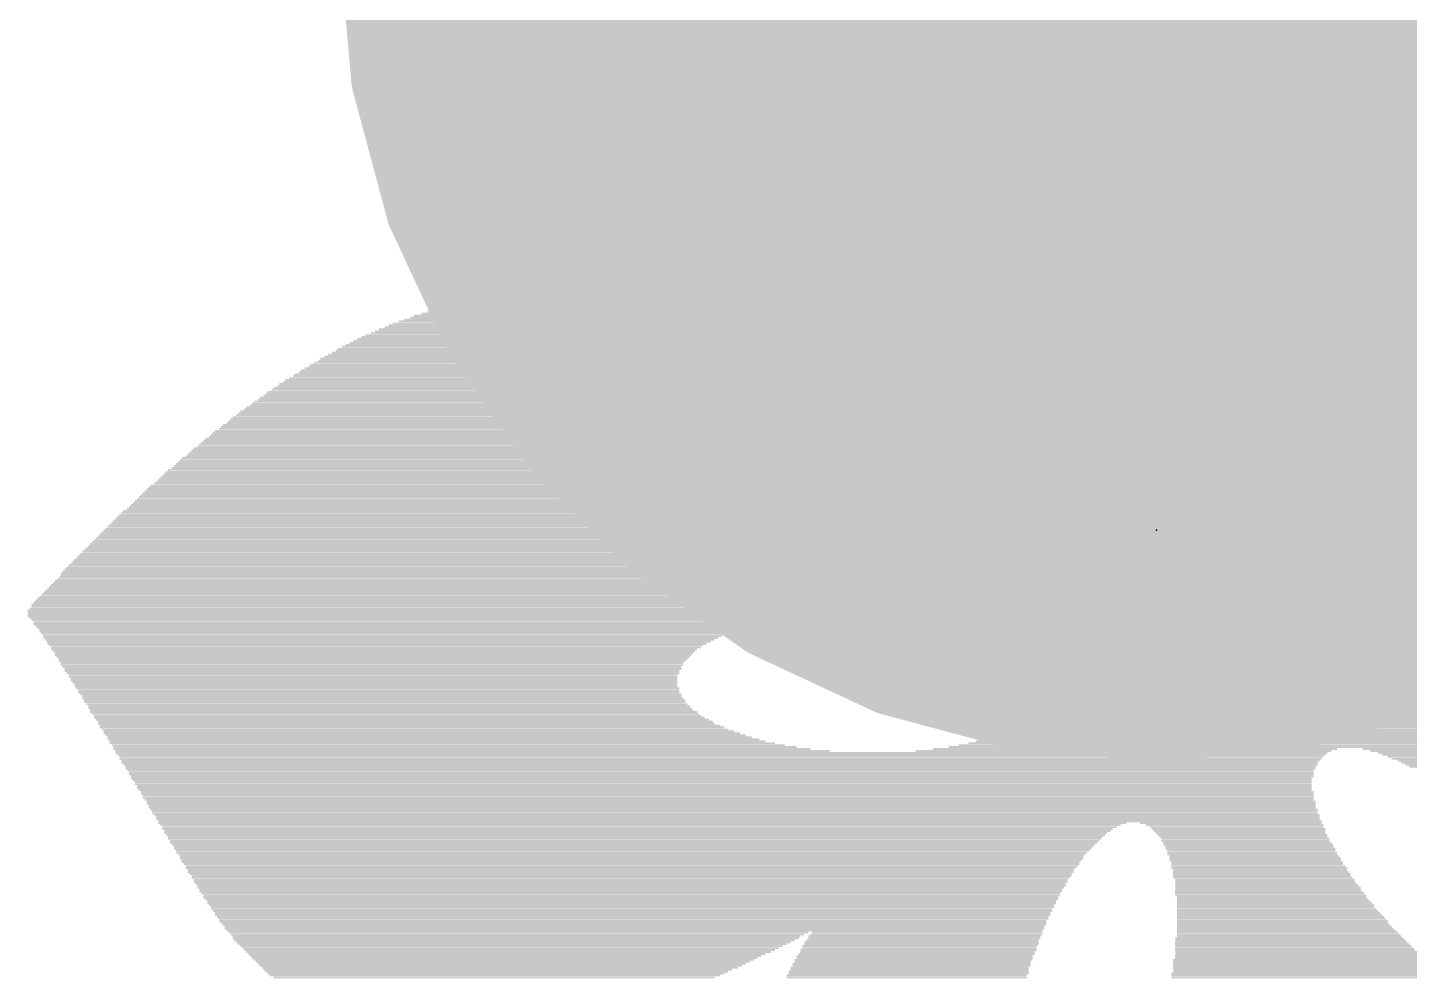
# Model space of a CAD drawing. Extents: x -9.1 to 9.1, y -5.3 to 9.
# Drawn here: x -1.469 to 0.329, y -3.631 to -2.394 of the extents above; entities that cross this region are included whole.
import ezdxf

# ---------------------------------------------------------------- set-up
doc = ezdxf.new("R2010")
doc.units = 0
for name, color, linetype in [('1', 12, 'CONTINUOUS'), ('22', 253, 'CONTINUOUS'), ('24', 53, 'CONTINUOUS'), ('29', 253, 'CONTINUOUS'), ('41', 12, 'CONTINUOUS')]:
    doc.layers.add(name, color=color, linetype=linetype)

# ---------------------------------------------------------------- blocks, each defined once
blk = doc.blocks.new('RECT')
blk.add_solid([(-0.5, -0.5), (0.5, -0.5), (-0.5, 0.5), (0.5, 0.5)])
blk = doc.blocks.new('PIE')
at = {"const_width": 0.5}
blk.add_lwpolyline([(0, -0.25, 1), (0, 0.25, 1), (0, -0.25)], format="xyb", dxfattribs=at)

msp = doc.modelspace()

# ---------------------------------------------------------------- linework, layer by layer
at = {"layer": '24'}
msp.add_point((0, -3.048), dxfattribs=at)
at = {"layer": '29', "const_width": 0.127}
for points in [[(-1, -2.286), (-0.9848, -2.4596)], [(-0.9889, -2.413), (0.9889, -2.413)], [(-0.9848, -2.4596), (-0.9397, -2.628)], [(-0.9633, -2.54), (0.9633, -2.54)], [(-0.9397, -2.628), (-0.866, -2.786)], [(-0.9215, -2.667), (0.9215, -2.667)], [(-0.866, -2.786), (-0.766, -2.9288)], [(-0.8604, -2.794), (0.8604, -2.794)], [(-0.7715, -2.921), (0.7715, -2.921)], [(-0.766, -2.9288), (-0.6428, -3.052)], [(-0.6468, -3.048), (0.6468, -3.048)], [(-0.6428, -3.052), (-0.5, -3.152)], [(-0.5, -3.152), (-0.342, -3.2257)], [(0.342, -3.2257), (0.5, -3.152)], [(-0.4507, -3.175), (0.4507, -3.175)], [(-0.342, -3.2257), (-0.1736, -3.2708)], [(0.1736, -3.2708), (0.342, -3.2257)], [(-0.1736, -3.2708), (0, -3.286)], [(0, -3.286), (0.1736, -3.2708)]]:
    msp.add_lwpolyline(points, dxfattribs=at)
at = {"layer": '29', "const_width": 0.0635}
for points in [[(-0.9889, -2.3813, 1), (-0.9889, -2.4448)], [(-0.9541, -2.4514, 1), (-1.0155, -2.4679)], [(-1.0164, -2.4624, 1), (-0.9532, -2.4569)], [(-0.9633, -2.5082, 1), (-0.9633, -2.5718)], [(-0.9109, -2.6146, 1), (-0.9685, -2.6414)], [(-0.9704, -2.6362, 1), (-0.909, -2.6198)], [(-0.9215, -2.6353, 1), (-0.9215, -2.6988)], [(-0.84, -2.7678, 1), (-0.892, -2.8042)], [(-0.8604, -2.7622, 1), (-0.8604, -2.8258)], [(-0.8948, -2.7994, 1), (-0.8372, -2.7726)], [(-0.7715, -2.8893, 1), (-0.7715, -2.9528)], [(-0.7436, -2.9063, 1), (-0.7885, -2.9512)], [(-0.7921, -2.947, 1), (-0.74, -2.9106)], [(-0.6468, -3.0162, 1), (-0.6468, -3.0798)], [(-0.6246, -3.026, 1), (-0.661, -3.0781)], [(-0.6652, -3.0745, 1), (-0.6203, -3.0296)], [(-0.4866, -3.1232, 1), (-0.5134, -3.1808)], [(-0.5182, -3.178, 1), (-0.4818, -3.126)], [(-0.4507, -3.1433, 1), (-0.4507, -3.2068)], [(-0.3338, -3.195, 1), (-0.3502, -3.2564)], [(0.3502, -3.2564, 1), (0.3338, -3.195)], [(-0.3554, -3.2545, 1), (-0.3286, -3.1969)], [(0.3286, -3.1969, 1), (0.3554, -3.2545)], [(-0.1709, -3.2392, 1), (-0.1764, -3.3024)], [(-0.1819, -3.3015, 1), (-0.1654, -3.2401)], [(0.1654, -3.2401, 1), (0.1819, -3.3015)], [(0.1764, -3.3024, 1), (0.1709, -3.2392)], [(-0.0028, -3.2544, 1), (0.0028, -3.3176)], [(-0.0028, -3.3176, 1), (0.0028, -3.2544)]]:
    msp.add_lwpolyline(points, format="xyb", dxfattribs=at)
at = {"layer": '41', "const_width": 0.127}
for points in [[(-1, -2.286), (-0.9848, -2.4596)], [(-0.9889, -2.413), (0.9889, -2.413)], [(-0.9848, -2.4596), (-0.9397, -2.628)], [(-0.9633, -2.54), (0.9633, -2.54)], [(-0.9397, -2.628), (-0.866, -2.786)], [(-0.9215, -2.667), (0.9215, -2.667)], [(-0.866, -2.786), (-0.766, -2.9288)], [(-0.8604, -2.794), (0.8604, -2.794)], [(-0.7715, -2.921), (0.7715, -2.921)], [(-0.766, -2.9288), (-0.6428, -3.052)], [(-0.6468, -3.048), (0.6468, -3.048)], [(-0.6428, -3.052), (-0.5, -3.152)], [(-0.5, -3.152), (-0.342, -3.2257)], [(0.342, -3.2257), (0.5, -3.152)], [(-0.4507, -3.175), (0.4507, -3.175)], [(-0.342, -3.2257), (-0.1736, -3.2708)], [(0.1736, -3.2708), (0.342, -3.2257)], [(-0.1736, -3.2708), (0, -3.286)], [(0, -3.286), (0.1736, -3.2708)]]:
    msp.add_lwpolyline(points, dxfattribs=at)
at = {"layer": '41', "const_width": 0.0635}
for points in [[(-0.9889, -2.3813, 1), (-0.9889, -2.4448)], [(-0.9541, -2.4514, 1), (-1.0155, -2.4679)], [(-1.0164, -2.4624, 1), (-0.9532, -2.4569)], [(-0.9633, -2.5082, 1), (-0.9633, -2.5718)], [(-0.9109, -2.6146, 1), (-0.9685, -2.6414)], [(-0.9704, -2.6362, 1), (-0.909, -2.6198)], [(-0.9215, -2.6353, 1), (-0.9215, -2.6988)], [(-0.84, -2.7678, 1), (-0.892, -2.8042)], [(-0.8604, -2.7622, 1), (-0.8604, -2.8258)], [(-0.8948, -2.7994, 1), (-0.8372, -2.7726)], [(-0.7715, -2.8893, 1), (-0.7715, -2.9528)], [(-0.7436, -2.9063, 1), (-0.7885, -2.9512)], [(-0.7921, -2.947, 1), (-0.74, -2.9106)], [(-0.6468, -3.0162, 1), (-0.6468, -3.0798)], [(-0.6246, -3.026, 1), (-0.661, -3.0781)], [(-0.6652, -3.0745, 1), (-0.6203, -3.0296)], [(-0.4866, -3.1232, 1), (-0.5134, -3.1808)], [(-0.5182, -3.178, 1), (-0.4818, -3.126)], [(-0.4507, -3.1433, 1), (-0.4507, -3.2068)], [(-0.3338, -3.195, 1), (-0.3502, -3.2564)], [(0.3502, -3.2564, 1), (0.3338, -3.195)], [(-0.3554, -3.2545, 1), (-0.3286, -3.1969)], [(0.3286, -3.1969, 1), (0.3554, -3.2545)], [(-0.1709, -3.2392, 1), (-0.1764, -3.3024)], [(-0.1819, -3.3015, 1), (-0.1654, -3.2401)], [(0.1654, -3.2401, 1), (0.1819, -3.3015)], [(0.1764, -3.3024, 1), (0.1709, -3.2392)], [(-0.0028, -3.2544, 1), (0.0028, -3.3176)], [(-0.0028, -3.3176, 1), (0.0028, -3.2544)]]:
    msp.add_lwpolyline(points, format="xyb", dxfattribs=at)

# ---------------------------------------------------------------- block references
at = {"layer": '1'}
msp.add_blockref('PIE', (0, -2.286), dxfattribs=at)
at = {"layer": '22', "rotation": 180}
for p, xscale, yscale in [((-0.1244, -2.3953), 0.7696, 0.0026), ((-0.1244, -2.3979), 0.7696, 0.0024), ((-0.1231, -2.4004), 0.772, 0.0024), ((-0.1231, -2.4029), 0.772, 0.0026), ((-0.1231, -2.4055), 0.772, 0.0024), ((-0.1218, -2.408), 0.7746, 0.0026), ((-0.1218, -2.4106), 0.7746, 0.0024), ((-0.1206, -2.4156), 0.7772, 0.0026), ((-0.1206, -2.4182), 0.7772, 0.0024), ((-0.1206, -2.4207), 0.7772, 0.0026), ((-0.1206, -2.4233), 0.7772, 0.0024), ((-0.1193, -2.4258), 0.7798, 0.0024), ((-0.1193, -2.4283), 0.7798, 0.0026), ((-0.1218, -2.4131), 0.7746, 0.0024), ((-0.1193, -2.4309), 0.7798, 0.0024), ((-0.1168, -2.441), 0.7848, 0.0026), ((-0.1168, -2.4436), 0.7848, 0.0024), ((-0.1168, -2.4461), 0.7848, 0.0026), ((-0.118, -2.4334), 0.7822, 0.0026), ((-0.118, -2.436), 0.7822, 0.0024), ((-0.118, -2.4385), 0.7822, 0.0024), ((-0.1155, -2.4487), 0.7874, 0.0024), ((-0.1155, -2.4512), 0.7874, 0.0024), ((-0.1155, -2.4537), 0.7874, 0.0026), ((-0.1155, -2.4563), 0.7874, 0.0024), ((-0.1142, -2.4588), 0.7898, 0.0026), ((-0.1142, -2.4614), 0.7898, 0.0024), ((-0.1142, -2.4639), 0.7898, 0.0024), ((-0.1117, -2.4766), 0.795, 0.0024), ((-0.1117, -2.4791), 0.795, 0.0026), ((-0.1117, -2.4817), 0.795, 0.0024), ((-0.1129, -2.4664), 0.7924, 0.0026), ((-0.1129, -2.469), 0.7924, 0.0024), ((-0.1129, -2.4715), 0.7924, 0.0026), ((-0.1129, -2.4741), 0.7924, 0.0024), ((-0.1104, -2.4842), 0.7974, 0.0026), ((-0.1104, -2.4868), 0.7974, 0.0024), ((-0.1104, -2.4893), 0.7974, 0.0024), ((-0.1104, -2.4918), 0.7974, 0.0026), ((-0.1079, -2.4944), 0.7976, 0.0024), ((-0.1079, -2.4969), 0.7976, 0.0026), ((-0.1079, -2.4995), 0.7976, 0.0024), ((-0.1079, -2.502), 0.7976, 0.0024), ((-0.1066, -2.5045), 0.8, 0.0026), ((-0.1066, -2.5071), 0.8, 0.0024), ((-0.1066, -2.5096), 0.8, 0.0026), ((-0.1066, -2.5122), 0.8, 0.0024), ((-0.1053, -2.5147), 0.8026, 0.0024), ((-0.1053, -2.5172), 0.8026, 0.0026), ((-0.1028, -2.5249), 0.8026, 0.0024), ((-0.1028, -2.5274), 0.8026, 0.0024), ((-0.1028, -2.5299), 0.8026, 0.0026), ((-0.1028, -2.5325), 0.8026, 0.0024), ((-0.104, -2.5198), 0.8, 0.0024), ((-0.104, -2.5223), 0.8, 0.0026), ((-0.1015, -2.535), 0.805, 0.0026), ((-0.1003, -2.5376), 0.8026, 0.0024), ((-0.1003, -2.5401), 0.8026, 0.0024), ((-0.1003, -2.5426), 0.8026, 0.0026), ((-0.099, -2.5452), 0.8052, 0.0024), ((-0.099, -2.5477), 0.8052, 0.0026), ((-0.099, -2.5503), 0.8052, 0.0024), ((-0.0977, -2.5528), 0.8026, 0.0024), ((-0.0965, -2.5553), 0.8052, 0.0026), ((-0.0965, -2.5579), 0.8052, 0.0024), ((-0.3213, -2.5604), 0.3556, 0.0026), ((-0.3263, -2.563), 0.3454, 0.0024), ((-0.3276, -2.5655), 0.3378, 0.0024), ((-0.3314, -2.5706), 0.3302, 0.0024), ((-0.3288, -2.568), 0.3352, 0.0026), ((0.0852, -2.5604), 0.4418, 0.0026), ((0.0915, -2.563), 0.4292, 0.0024), ((0.0953, -2.5655), 0.4268, 0.0024), ((0.0979, -2.568), 0.4216, 0.0026), ((0.0992, -2.5706), 0.419, 0.0024), ((-0.3327, -2.5731), 0.3276, 0.0026), ((-0.3327, -2.5757), 0.3226, 0.0024), ((-0.3365, -2.5858), 0.315, 0.0026), ((-0.3365, -2.5884), 0.315, 0.0024), ((-0.3339, -2.5782), 0.32, 0.0024), ((-0.3339, -2.5807), 0.32, 0.0026), ((-0.3352, -2.5833), 0.3174, 0.0024), ((0.1017, -2.5731), 0.414, 0.0026), ((0.1042, -2.5757), 0.414, 0.0024), ((0.1055, -2.5782), 0.4114, 0.0024), ((0.108, -2.5807), 0.4064, 0.0026), ((0.1093, -2.5833), 0.4038, 0.0024), ((0.1106, -2.5858), 0.4012, 0.0026), ((0.1131, -2.5884), 0.4012, 0.0024), ((-0.3365, -2.5909), 0.3098, 0.0024), ((-0.3365, -2.5934), 0.3098, 0.0026), ((-0.339, -2.6036), 0.3048, 0.0024), ((-0.3377, -2.596), 0.3072, 0.0024), ((-0.3377, -2.5985), 0.3072, 0.0026), ((-0.3377, -2.6011), 0.3072, 0.0024), ((-0.3377, -2.6061), 0.3022, 0.0026), ((-0.3377, -2.6087), 0.3022, 0.0024), ((0.1144, -2.5909), 0.3986, 0.0024), ((0.1144, -2.5934), 0.3986, 0.0026), ((0.1156, -2.596), 0.3962, 0.0024), ((0.1182, -2.5985), 0.3962, 0.0026), ((0.1195, -2.6011), 0.3936, 0.0024), ((0.1207, -2.6036), 0.3912, 0.0024), ((0.122, -2.6061), 0.3886, 0.0026), ((0.122, -2.6087), 0.3886, 0.0024), ((-0.3403, -2.6214), 0.2972, 0.0024), ((-0.339, -2.6112), 0.2996, 0.0026), ((-0.339, -2.6138), 0.2996, 0.0024), ((-0.339, -2.6163), 0.2996, 0.0024), ((-0.339, -2.6188), 0.2996, 0.0026), ((-0.339, -2.6239), 0.2946, 0.0026), ((-0.339, -2.6265), 0.2946, 0.0024), ((0.1245, -2.6112), 0.3886, 0.0026), ((0.1258, -2.6138), 0.386, 0.0024), ((0.1271, -2.6163), 0.3834, 0.0024), ((0.1271, -2.6188), 0.3834, 0.0026), ((0.1296, -2.6214), 0.3836, 0.0024), ((0.1309, -2.6239), 0.381, 0.0026), ((0.1309, -2.6265), 0.381, 0.0024), ((-0.339, -2.629), 0.2946, 0.0024), ((-0.339, -2.6315), 0.2946, 0.0026), ((-0.3403, -2.6341), 0.292, 0.0024), ((-0.3403, -2.6366), 0.292, 0.0026), ((-0.3403, -2.6392), 0.292, 0.0024), ((-0.3403, -2.6417), 0.292, 0.0024), ((-0.3403, -2.6442), 0.292, 0.0026), ((0.1322, -2.629), 0.3784, 0.0024), ((0.1322, -2.6315), 0.3784, 0.0026), ((0.1347, -2.6341), 0.3784, 0.0024), ((0.136, -2.6366), 0.3758, 0.0026), ((0.136, -2.6392), 0.3758, 0.0024), ((0.1372, -2.6417), 0.3734, 0.0024), ((0.1372, -2.6442), 0.3734, 0.0026), ((-0.3416, -2.6519), 0.2896, 0.0024), ((-0.3416, -2.6544), 0.2896, 0.0024), ((-0.3416, -2.6569), 0.2896, 0.0026), ((-0.3416, -2.6595), 0.2896, 0.0024), ((-0.3416, -2.662), 0.2896, 0.0026), ((-0.3403, -2.6468), 0.292, 0.0024), ((-0.3403, -2.6493), 0.292, 0.0026), ((0.6656, -2.6468), 1.4248, 0.0024), ((0.6656, -2.6493), 1.4248, 0.0026), ((0.6668, -2.6519), 1.4224, 0.0024), ((0.6681, -2.6544), 1.4198, 0.0024), ((0.6681, -2.6569), 1.4198, 0.0026), ((0.6681, -2.662), 1.4148, 0.0026), ((0.6694, -2.6595), 1.4172, 0.0024), ((-0.3416, -2.6646), 0.2896, 0.0024), ((-0.3416, -2.6671), 0.2896, 0.0024), ((-0.3416, -2.6696), 0.2896, 0.0026), ((-0.3416, -2.6722), 0.2896, 0.0024), ((-0.3416, -2.6747), 0.2896, 0.0026), ((-0.3416, -2.6773), 0.2896, 0.0024), ((-0.3416, -2.6798), 0.2896, 0.0024), ((0.6694, -2.6646), 1.4122, 0.0024), ((0.6694, -2.6671), 1.4122, 0.0024), ((0.6694, -2.6696), 1.4122, 0.0026), ((0.6707, -2.6722), 1.4096, 0.0024), ((0.6694, -2.6747), 1.407, 0.0026), ((0.6706, -2.6773), 1.4046, 0.0024), ((0.6706, -2.6798), 1.4046, 0.0024), ((-0.3428, -2.6849), 0.292, 0.0024), ((-0.3428, -2.6874), 0.292, 0.0026), ((-0.3428, -2.69), 0.292, 0.0024), ((-0.3428, -2.6925), 0.292, 0.0024), ((-0.3428, -2.695), 0.292, 0.0026), ((-0.3428, -2.6976), 0.292, 0.0024), ((-0.3416, -2.6823), 0.2896, 0.0026), ((0.6719, -2.6823), 1.402, 0.0026), ((0.6719, -2.6849), 1.402, 0.0024), ((0.6719, -2.6874), 1.397, 0.0026), ((0.6719, -2.69), 1.397, 0.0024), ((0.6719, -2.6925), 1.397, 0.0024), ((0.6732, -2.695), 1.3944, 0.0026), ((0.6732, -2.6976), 1.3944, 0.0024), ((-0.3454, -2.7103), 0.2972, 0.0024), ((-0.3454, -2.7128), 0.2972, 0.0026), ((-0.3441, -2.7154), 0.2996, 0.0024), ((-0.3441, -2.7001), 0.2946, 0.0026), ((-0.3441, -2.7027), 0.2946, 0.0024), ((-0.3441, -2.7052), 0.2946, 0.0024), ((-0.3441, -2.7077), 0.2946, 0.0026), ((0.6732, -2.7001), 1.3892, 0.0026), ((0.6732, -2.7027), 1.3892, 0.0024), ((0.6732, -2.7052), 1.3892, 0.0024), ((0.6744, -2.7077), 1.3868, 0.0026), ((0.6744, -2.7103), 1.3868, 0.0024), ((0.6744, -2.7128), 1.3818, 0.0026), ((0.6744, -2.7154), 1.3818, 0.0024), ((-0.3479, -2.7306), 0.3072, 0.0024), ((-0.3479, -2.7331), 0.3072, 0.0026), ((-0.3467, -2.7255), 0.3048, 0.0026), ((-0.3467, -2.7281), 0.3048, 0.0024), ((-0.3454, -2.7179), 0.3022, 0.0024), ((-0.3454, -2.7204), 0.3022, 0.0026), ((-0.3454, -2.723), 0.3022, 0.0024), ((0.6744, -2.7179), 1.3818, 0.0024), ((0.6757, -2.7204), 1.3792, 0.0026), ((0.6745, -2.723), 1.3766, 0.0024), ((0.6745, -2.7255), 1.3766, 0.0026), ((0.6757, -2.7281), 1.3742, 0.0024), ((0.6757, -2.7306), 1.3742, 0.0024), ((0.6744, -2.7331), 1.3716, 0.0026), ((-0.8292, -2.7509), 0.132, 0.0026), ((-0.8293, -2.7484), 0.1016, 0.0024), ((-0.8293, -2.7458), 0.0508, 0.0026), ((-0.3542, -2.7509), 0.325, 0.0026), ((-0.353, -2.7484), 0.3226, 0.0024), ((-0.3517, -2.7458), 0.32, 0.0026), ((-0.3504, -2.7433), 0.3174, 0.0024), ((-0.3505, -2.7382), 0.3124, 0.0026), ((-0.3492, -2.7408), 0.315, 0.0024), ((-0.3492, -2.7357), 0.3098, 0.0024), ((0.6757, -2.7357), 1.369, 0.0024), ((0.6757, -2.7382), 1.369, 0.0026), ((0.6757, -2.7408), 1.369, 0.0024), ((0.6757, -2.7433), 1.364, 0.0024), ((0.6757, -2.7458), 1.364, 0.0026), ((0.6757, -2.7484), 1.364, 0.0024), ((0.677, -2.7509), 1.3614, 0.0026), ((-0.8318, -2.7687), 0.2692, 0.0024), ((-0.8318, -2.7662), 0.249, 0.0024), ((-0.8318, -2.7636), 0.2336, 0.0026), ((-0.833, -2.7611), 0.2158, 0.0024), ((-0.8318, -2.7585), 0.1982, 0.0026), ((-0.8305, -2.756), 0.1802, 0.0024), ((-0.8292, -2.7535), 0.1574, 0.0024), ((-0.3644, -2.7687), 0.3504, 0.0024), ((-0.3619, -2.7662), 0.3454, 0.0024), ((-0.3593, -2.7636), 0.3402, 0.0026), ((-0.3581, -2.7611), 0.3378, 0.0024), ((-0.3568, -2.7585), 0.3352, 0.0026), ((-0.3568, -2.756), 0.3302, 0.0024), ((-0.3555, -2.7535), 0.3276, 0.0024), ((0.6757, -2.7535), 1.3588, 0.0024), ((0.6757, -2.756), 1.3588, 0.0024), ((0.6757, -2.7585), 1.3588, 0.0026), ((0.6757, -2.7636), 1.3538, 0.0026), ((0.6757, -2.7662), 1.3538, 0.0024), ((0.677, -2.7611), 1.3562, 0.0024), ((0.677, -2.7687), 1.3512, 0.0024), ((-0.5981, -2.7865), 0.828, 0.0024), ((-0.5955, -2.7839), 0.8178, 0.0026), ((-0.8165, -2.7814), 0.3656, 0.0024), ((-0.8229, -2.7789), 0.3428, 0.0024), ((-0.8254, -2.7763), 0.3224, 0.0026), ((-0.828, -2.7738), 0.3022, 0.0024), ((-0.8292, -2.7712), 0.2844, 0.0026), ((-0.3834, -2.7814), 0.3936, 0.0024), ((-0.3771, -2.7789), 0.381, 0.0024), ((-0.372, -2.7763), 0.3708, 0.0026), ((-0.3682, -2.7738), 0.3632, 0.0024), ((-0.367, -2.7712), 0.3556, 0.0026), ((0.6757, -2.7738), 1.3488, 0.0024), ((0.6757, -2.7763), 1.3488, 0.0026), ((0.677, -2.7712), 1.3512, 0.0026), ((0.677, -2.7789), 1.3462, 0.0024), ((0.6757, -2.7814), 1.3436, 0.0024), ((0.6757, -2.7839), 1.3436, 0.0026), ((0.6757, -2.7865), 1.3436, 0.0024), ((-0.6159, -2.8043), 0.8686, 0.0024), ((-0.6134, -2.8017), 0.8636, 0.0026), ((-0.6108, -2.7992), 0.8584, 0.0024), ((-0.6095, -2.7966), 0.8508, 0.0026), ((-0.607, -2.7941), 0.8458, 0.0024), ((-0.6032, -2.7916), 0.8382, 0.0024), ((-0.6006, -2.789), 0.833, 0.0026), ((0.6757, -2.789), 1.3386, 0.0026), ((0.6757, -2.7916), 1.3386, 0.0024), ((0.6757, -2.7941), 1.3386, 0.0024), ((0.677, -2.7966), 1.336, 0.0026), ((0.6757, -2.7992), 1.3334, 0.0024), ((0.6757, -2.8017), 1.3334, 0.0026), ((0.6757, -2.8043), 1.3334, 0.0024), ((-0.6324, -2.8246), 0.9118, 0.0024), ((-0.6299, -2.822), 0.9068, 0.0026), ((-0.6273, -2.8195), 0.9016, 0.0024), ((-0.626, -2.817), 0.894, 0.0024), ((-0.6235, -2.8144), 0.889, 0.0026), ((-0.6222, -2.8119), 0.8864, 0.0024), ((-0.6197, -2.8093), 0.8814, 0.0026), ((-0.6184, -2.8068), 0.8736, 0.0024), ((0.6757, -2.8068), 1.3284, 0.0024), ((0.6757, -2.8093), 1.3284, 0.0026), ((0.6757, -2.8119), 1.3284, 0.0024), ((0.6745, -2.8144), 1.3258, 0.0026), ((0.6745, -2.817), 1.3258, 0.0024), ((0.2731, -2.8246), 0.5182, 0.0024), ((0.2909, -2.8195), 0.5536, 0.0024), ((0.2795, -2.822), 0.5308, 0.0026), ((-0.6438, -2.8424), 0.9448, 0.0024), ((-0.6425, -2.8398), 0.9422, 0.0026), ((-0.64, -2.8373), 0.9372, 0.0024), ((-0.6387, -2.8347), 0.9296, 0.0026), ((-0.6374, -2.8322), 0.927, 0.0024), ((-0.6349, -2.8297), 0.922, 0.0024), ((-0.6337, -2.8271), 0.9144, 0.0026), ((0.2668, -2.8271), 0.5054, 0.0026), ((0.2617, -2.8297), 0.4952, 0.0024), ((0.2477, -2.8398), 0.4622, 0.0026), ((0.2439, -2.8424), 0.4546, 0.0024), ((0.2592, -2.8322), 0.485, 0.0024), ((0.2554, -2.8347), 0.4774, 0.0026), ((0.2503, -2.8373), 0.4672, 0.0024), ((-0.6552, -2.8601), 0.9778, 0.0026), ((-0.654, -2.8576), 0.9754, 0.0024), ((-0.6514, -2.8551), 0.9702, 0.0024), ((-0.6515, -2.8525), 0.9652, 0.0026), ((-0.6489, -2.85), 0.96, 0.0024), ((-0.6464, -2.8474), 0.955, 0.0026), ((-0.6464, -2.8449), 0.95, 0.0024), ((0.2388, -2.8474), 0.4394, 0.0026), ((0.235, -2.85), 0.4318, 0.0024), ((0.2299, -2.8551), 0.4216, 0.0024), ((0.2261, -2.8576), 0.414, 0.0024), ((0.2414, -2.8449), 0.4444, 0.0024), ((0.2325, -2.8525), 0.4266, 0.0026), ((0.2248, -2.8601), 0.4064, 0.0026), ((-0.6641, -2.8779), 1.0108, 0.0026), ((-0.6641, -2.8754), 1.0058, 0.0024), ((-0.6616, -2.8728), 1.0008, 0.0026), ((-0.6603, -2.8703), 0.9982, 0.0024), ((-0.6603, -2.8678), 0.993, 0.0024), ((-0.6578, -2.8652), 0.988, 0.0026), ((-0.6565, -2.8627), 0.9854, 0.0024), ((0.2223, -2.8627), 0.4014, 0.0024), ((0.2172, -2.8678), 0.3912, 0.0024), ((0.2121, -2.8728), 0.381, 0.0026), ((0.2096, -2.8754), 0.376, 0.0024), ((0.2198, -2.8652), 0.3962, 0.0026), ((0.2147, -2.8703), 0.386, 0.0024), ((0.2071, -2.8779), 0.3708, 0.0026), ((-0.6743, -2.8957), 1.0414, 0.0024), ((-0.673, -2.8932), 1.0388, 0.0024), ((-0.6718, -2.8906), 1.0312, 0.0026), ((-0.6705, -2.8881), 1.0286, 0.0024), ((-0.668, -2.8855), 1.0236, 0.0026), ((-0.6679, -2.883), 1.0184, 0.0024), ((-0.6667, -2.8805), 1.016, 0.0024), ((0.2058, -2.8805), 0.3632, 0.0024), ((0.202, -2.8855), 0.3556, 0.0026), ((0.1969, -2.8906), 0.3454, 0.0026), ((0.1931, -2.8957), 0.3378, 0.0024), ((0.2046, -2.883), 0.3606, 0.0024), ((0.1995, -2.8881), 0.3504, 0.0024), ((0.1957, -2.8932), 0.3428, 0.0024), ((-0.6819, -2.9135), 1.0718, 0.0024), ((-0.6806, -2.9109), 1.0692, 0.0026), ((-0.6794, -2.9084), 1.0618, 0.0024), ((-0.6781, -2.9059), 1.0592, 0.0024), ((-0.6781, -2.9033), 1.054, 0.0026), ((-0.6768, -2.9008), 1.0514, 0.0024), ((-0.6743, -2.8982), 1.0464, 0.0026), ((0.1893, -2.9008), 0.3302, 0.0024), ((0.1842, -2.9059), 0.32, 0.0024), ((0.1804, -2.9109), 0.3124, 0.0026), ((0.1906, -2.8982), 0.3326, 0.0026), ((0.1868, -2.9033), 0.325, 0.0026), ((0.183, -2.9084), 0.3174, 0.0024), ((0.1804, -2.9135), 0.3074, 0.0024), ((-0.6895, -2.9313), 1.1022, 0.0024), ((-0.6883, -2.9287), 1.0998, 0.0026), ((-0.687, -2.9262), 1.0922, 0.0024), ((-0.6857, -2.9236), 1.0896, 0.0026), ((-0.6857, -2.9211), 1.0844, 0.0024), ((-0.6845, -2.9186), 1.082, 0.0024), ((-0.6819, -2.916), 1.0768, 0.0026), ((0.1702, -2.9262), 0.287, 0.0024), ((0.1677, -2.9313), 0.282, 0.0024), ((0.1779, -2.916), 0.3022, 0.0026), ((0.1766, -2.9186), 0.2996, 0.0024), ((0.1741, -2.9211), 0.2946, 0.0024), ((0.1728, -2.9236), 0.292, 0.0026), ((0.169, -2.9287), 0.2844, 0.0026), ((-0.6946, -2.949), 1.1328, 0.0026), ((-0.6946, -2.9465), 1.1276, 0.0024), ((-0.6934, -2.944), 1.1252, 0.0024), ((-0.6933, -2.9414), 1.12, 0.0026), ((-0.6908, -2.9389), 1.115, 0.0024), ((-0.6908, -2.9363), 1.11, 0.0026), ((-0.6895, -2.9338), 1.1074, 0.0024), ((0.1588, -2.9414), 0.2692, 0.0026), ((0.155, -2.949), 0.2616, 0.0026), ((0.1576, -2.944), 0.2666, 0.0024), ((0.1563, -2.9465), 0.264, 0.0024), ((0.1626, -2.9389), 0.2718, 0.0024), ((0.1652, -2.9338), 0.2768, 0.0024), ((0.1639, -2.9363), 0.2742, 0.0026), ((-0.6997, -2.9668), 1.1632, 0.0026), ((-0.6997, -2.9643), 1.1582, 0.0024), ((-0.6984, -2.9617), 1.1556, 0.0026), ((-0.6984, -2.9592), 1.1506, 0.0024), ((-0.6984, -2.9567), 1.1454, 0.0024), ((-0.6972, -2.9541), 1.143, 0.0026), ((-0.6959, -2.9516), 1.1354, 0.0024), ((0.1512, -2.9541), 0.254, 0.0026), ((0.1499, -2.9567), 0.2514, 0.0024), ((0.1474, -2.9617), 0.2464, 0.0026), ((0.1461, -2.9643), 0.2438, 0.0024), ((0.1525, -2.9516), 0.2564, 0.0024), ((0.1487, -2.9592), 0.2488, 0.0024), ((0.1449, -2.9668), 0.2412, 0.0026), ((-0.7048, -2.9846), 1.1938, 0.0024), ((-0.7048, -2.9821), 1.1888, 0.0024), ((-0.7035, -2.9795), 1.1862, 0.0026), ((-0.7035, -2.977), 1.181, 0.0024), ((-0.7022, -2.9744), 1.1784, 0.0026), ((-0.7022, -2.9719), 1.1734, 0.0024), ((-0.7023, -2.9694), 1.1684, 0.0024), ((0.141, -2.9719), 0.2388, 0.0024), ((0.1372, -2.9795), 0.2312, 0.0026), ((0.1359, -2.9821), 0.2286, 0.0024), ((0.1398, -2.9744), 0.2362, 0.0026), ((0.1385, -2.977), 0.2336, 0.0024), ((0.1347, -2.9846), 0.226, 0.0024), ((0.1436, -2.9694), 0.2386, 0.0024), ((-0.7086, -3.0024), 1.2268, 0.0024), ((-0.7086, -2.9998), 1.2218, 0.0026), ((-0.7073, -2.9973), 1.2192, 0.0024), ((-0.7073, -2.9948), 1.214, 0.0024), ((-0.7073, -2.9922), 1.209, 0.0026), ((-0.706, -2.9897), 1.2064, 0.0024), ((-0.7048, -2.9871), 1.1988, 0.0026), ((0.1246, -2.9998), 0.2158, 0.0026), ((0.1233, -3.0024), 0.2132, 0.0024), ((0.1296, -2.9922), 0.221, 0.0026), ((0.1283, -2.9948), 0.2184, 0.0024), ((0.1309, -2.9897), 0.2234, 0.0024), ((0.1271, -2.9973), 0.2158, 0.0024), ((0.1334, -2.9871), 0.2236, 0.0026), ((-0.7099, -3.0202), 1.2598, 0.0024), ((-0.7099, -3.0176), 1.2548, 0.0026), ((-0.7098, -3.0151), 1.2496, 0.0024), ((-0.7099, -3.0125), 1.2446, 0.0026), ((-0.7086, -3.01), 1.242, 0.0024), ((-0.7086, -3.0075), 1.237, 0.0024), ((-0.7086, -3.0049), 1.2318, 0.0026), ((0.1131, -3.0202), 0.2082, 0.0024), ((0.1169, -3.0151), 0.2108, 0.0024), ((0.1157, -3.0176), 0.2082, 0.0026), ((0.1207, -3.0075), 0.2134, 0.0024), ((0.1194, -3.01), 0.2108, 0.0024), ((0.1182, -3.0125), 0.2082, 0.0026), ((0.1233, -3.0049), 0.2132, 0.0026), ((-0.7098, -3.0379), 1.3004, 0.0026), ((-0.7099, -3.0354), 1.2954, 0.0024), ((-0.7098, -3.0329), 1.2902, 0.0024), ((-0.7111, -3.0303), 1.2826, 0.0026), ((-0.7111, -3.0278), 1.2776, 0.0024), ((-0.7111, -3.0252), 1.2724, 0.0026), ((-0.7111, -3.0227), 1.2674, 0.0024), ((0.1017, -3.0379), 0.2108, 0.0026), ((0.1042, -3.0354), 0.2108, 0.0024), ((0.1055, -3.0329), 0.2082, 0.0024), ((0.108, -3.0303), 0.2082, 0.0026), ((0.1106, -3.0252), 0.2082, 0.0026), ((0.1093, -3.0278), 0.2056, 0.0024), ((0.1131, -3.0227), 0.2082, 0.0024), ((-0.5905, -3.0583), 1.5798, 0.0024), ((-0.5892, -3.0557), 1.5772, 0.0026), ((-0.588, -3.0532), 1.5748, 0.0024), ((-0.5854, -3.0506), 1.5748, 0.0026), ((-0.701, -3.0481), 1.3386, 0.0024), ((-0.706, -3.0456), 1.3232, 0.0024), ((-0.7073, -3.043), 1.3156, 0.0026), ((-0.7086, -3.0405), 1.308, 0.0024), ((0.0877, -3.0481), 0.2286, 0.0024), ((0.094, -3.0456), 0.221, 0.0024), ((0.0979, -3.043), 0.2132, 0.0026), ((0.0991, -3.0405), 0.2108, 0.0024), ((-0.6006, -3.076), 1.595, 0.0026), ((-0.5994, -3.0735), 1.5926, 0.0024), ((-0.5981, -3.071), 1.59, 0.0024), ((-0.5968, -3.0684), 1.5874, 0.0026), ((-0.5956, -3.0659), 1.585, 0.0024), ((-0.5943, -3.0633), 1.5824, 0.0026), ((-0.593, -3.0608), 1.5798, 0.0024), ((-0.607, -3.0938), 1.618, 0.0026), ((-0.607, -3.0913), 1.6128, 0.0024), ((-0.6057, -3.0887), 1.6102, 0.0026), ((-0.6045, -3.0862), 1.6078, 0.0024), ((-0.6044, -3.0837), 1.6026, 0.0024), ((-0.6032, -3.0811), 1.6002, 0.0026), ((-0.6019, -3.0786), 1.5976, 0.0024), ((-0.6044, -3.1116), 1.6534, 0.0024), ((-0.6057, -3.1091), 1.6458, 0.0024), ((-0.6083, -3.104), 1.6358, 0.0024), ((-0.607, -3.1065), 1.6382, 0.0026), ((-0.6082, -3.1014), 1.6306, 0.0026), ((-0.6083, -3.0989), 1.6256, 0.0024), ((-0.6082, -3.0964), 1.6204, 0.0024), ((0.7113, -3.1116), 0.8, 0.0024), ((0.7189, -3.1091), 0.795, 0.0024), ((-0.1891, -3.1294), 2.5196, 0.0024), ((-0.1841, -3.1268), 2.5248, 0.0026), ((-0.1802, -3.1243), 2.5272, 0.0024), ((-0.1765, -3.1218), 2.5298, 0.0024), ((-0.1714, -3.1192), 2.535, 0.0026), ((-0.5994, -3.1167), 1.6738, 0.0024), ((-0.6032, -3.1141), 1.6612, 0.0026), ((0.6922, -3.1167), 0.8178, 0.0024), ((0.7024, -3.1141), 0.8076, 0.0026), ((-0.2146, -3.1446), 2.4994, 0.0026), ((-0.2171, -3.1472), 2.4942, 0.0024), ((-0.2107, -3.1421), 2.5018, 0.0024), ((-0.2069, -3.1395), 2.5044, 0.0026), ((-0.2018, -3.137), 2.5094, 0.0024), ((-0.198, -3.1345), 2.512, 0.0024), ((-0.193, -3.1319), 2.5172, 0.0026), ((-0.9359, -3.1522), 1.0668, 0.0026), ((-0.9537, -3.1548), 1.0312, 0.0024), ((-0.9651, -3.1573), 1.0082, 0.0026), ((-0.9727, -3.1599), 0.993, 0.0024), ((-0.9791, -3.1624), 0.9754, 0.0024), ((-0.2209, -3.1497), 2.4916, 0.0024), ((-0.9829, -3.1649), 0.9626, 0.0026), ((0.3392, -3.1522), 1.3614, 0.0026), ((0.3531, -3.1548), 1.3182, 0.0024), ((0.362, -3.1573), 1.2904, 0.0026), ((0.3684, -3.1599), 1.2724, 0.0024), ((0.3734, -3.1624), 1.2522, 0.0024), ((0.376, -3.1649), 1.237, 0.0026), ((-0.9918, -3.17), 0.9398, 0.0026), ((-0.9867, -3.1675), 0.9498, 0.0024), ((-0.9943, -3.1726), 0.9296, 0.0024), ((-0.9981, -3.1751), 0.9168, 0.0024), ((-0.9994, -3.1776), 0.9092, 0.0026), ((-1.0032, -3.1802), 0.9016, 0.0024), ((-1.0058, -3.1827), 0.8916, 0.0026), ((0.3785, -3.1675), 1.2218, 0.0024), ((0.3811, -3.17), 1.2064, 0.0026), ((0.3836, -3.1726), 1.1964, 0.0024), ((0.3862, -3.1751), 1.181, 0.0024), ((0.3862, -3.1776), 1.1708, 0.0026), ((0.3887, -3.1802), 1.1608, 0.0024), ((0.39, -3.1827), 1.148, 0.0026), ((-1.0096, -3.1878), 0.8788, 0.0024), ((-1.007, -3.1853), 0.8838, 0.0024), ((-1.0109, -3.1903), 0.8712, 0.0026), ((-1.0121, -3.1929), 0.8636, 0.0024), ((-1.0146, -3.1954), 0.8584, 0.0026), ((-1.0159, -3.198), 0.8508, 0.0024), ((-1.0159, -3.2005), 0.8458, 0.0024), ((0.3912, -3.1853), 1.1404, 0.0024), ((0.3913, -3.1878), 1.1302, 0.0024), ((0.3925, -3.1903), 1.1226, 0.0026), ((0.3938, -3.1929), 1.115, 0.0024), ((0.3938, -3.1954), 1.1048, 0.0026), ((0.3951, -3.198), 1.0972, 0.0024), ((0.395, -3.2005), 1.0922, 0.0024), ((-1.0185, -3.203), 0.8408, 0.0026), ((-1.0185, -3.2056), 0.8356, 0.0024), ((-1.0185, -3.2081), 0.8306, 0.0026), ((-1.0197, -3.2107), 0.828, 0.0024), ((-1.0197, -3.2132), 0.8228, 0.0024), ((-1.0197, -3.2157), 0.8178, 0.0026), ((-1.021, -3.2183), 0.8152, 0.0024), ((0.3963, -3.203), 1.0846, 0.0026), ((0.3963, -3.2056), 1.0794, 0.0024), ((0.3951, -3.2081), 1.0718, 0.0026), ((0.395, -3.2107), 1.0668, 0.0024), ((0.3951, -3.2132), 1.0616, 0.0024), ((0.395, -3.2157), 1.0566, 0.0026), ((0.3963, -3.2183), 1.054, 0.0024), ((-1.021, -3.2208), 0.8102, 0.0026), ((-1.021, -3.2234), 0.8102, 0.0024), ((-1.021, -3.2259), 0.8052, 0.0024), ((-1.0197, -3.2284), 0.8026, 0.0026), ((-1.021, -3.231), 0.8, 0.0024), ((-1.0197, -3.2335), 0.7974, 0.0026), ((-1.0197, -3.2361), 0.7924, 0.0024), ((0.3963, -3.2208), 1.049, 0.0026), ((0.3951, -3.2234), 1.0464, 0.0024), ((0.395, -3.2259), 1.0414, 0.0024), ((0.3951, -3.2284), 1.0362, 0.0026), ((0.3938, -3.231), 1.0336, 0.0024), ((0.3938, -3.2335), 1.0336, 0.0026), ((0.3938, -3.2361), 1.0286, 0.0024), ((-1.0197, -3.2386), 0.7924, 0.0024), ((-1.0185, -3.2411), 0.79, 0.0026), ((-1.0185, -3.2437), 0.79, 0.0024), ((-1.0172, -3.2462), 0.7874, 0.0026), ((-1.0159, -3.2488), 0.7848, 0.0024), ((-1.0159, -3.2513), 0.7848, 0.0024), ((-1.0134, -3.2538), 0.7848, 0.0026), ((0.3925, -3.2386), 1.0262, 0.0024), ((0.3925, -3.2411), 1.0262, 0.0026), ((0.3912, -3.2437), 1.0236, 0.0024), ((0.3912, -3.2462), 1.0236, 0.0026), ((0.39, -3.2488), 1.021, 0.0024), ((0.39, -3.2513), 1.021, 0.0024), ((0.3887, -3.2538), 1.0184, 0.0026), ((-1.0121, -3.2564), 0.7822, 0.0024), ((-1.0121, -3.2589), 0.7822, 0.0026), ((-1.0096, -3.2615), 0.7824, 0.0024), ((-1.0083, -3.264), 0.7798, 0.0024), ((-1.007, -3.2665), 0.7822, 0.0026), ((-1.0045, -3.2691), 0.7822, 0.0024), ((-1.0045, -3.2716), 0.7822, 0.0026), ((0.3811, -3.2716), 1.0236, 0.0026), ((0.3824, -3.2665), 1.021, 0.0026), ((0.3824, -3.2691), 1.021, 0.0024), ((0.3849, -3.264), 1.021, 0.0024), ((0.3874, -3.2564), 1.021, 0.0024), ((0.3862, -3.2589), 1.0184, 0.0026), ((0.3862, -3.2615), 1.0184, 0.0024), ((-1.0019, -3.2742), 0.7822, 0.0024), ((-0.9994, -3.2767), 0.7822, 0.0024), ((-0.9981, -3.2792), 0.7848, 0.0026), ((-0.9931, -3.2843), 0.79, 0.0026), ((-0.9956, -3.2818), 0.7848, 0.0024), ((-0.9905, -3.2869), 0.7898, 0.0024), ((-0.988, -3.2894), 0.79, 0.0024), ((-0.9855, -3.2919), 0.795, 0.0026), ((0.3671, -3.2919), 1.0464, 0.0026), ((0.3696, -3.2894), 1.0414, 0.0024), ((0.3709, -3.2869), 1.0388, 0.0024), ((0.3734, -3.2843), 1.0338, 0.0026), ((0.3747, -3.2818), 1.0312, 0.0024), ((0.376, -3.2792), 1.0286, 0.0026), ((0.3773, -3.2767), 1.026, 0.0024), ((0.3798, -3.2742), 1.0262, 0.0024), ((-0.9816, -3.2945), 0.7974, 0.0024), ((-0.9766, -3.2996), 0.8026, 0.0024), ((-0.9778, -3.297), 0.8, 0.0026), ((-0.9715, -3.3021), 0.8078, 0.0024), ((-0.969, -3.3046), 0.8128, 0.0026), ((-0.9651, -3.3072), 0.8152, 0.0024), ((-0.9601, -3.3097), 0.8204, 0.0026), ((0.3506, -3.3097), 1.0846, 0.0026), ((0.3532, -3.3072), 1.0794, 0.0024), ((0.357, -3.3046), 1.0718, 0.0026), ((0.3582, -3.3021), 1.0642, 0.0024), ((0.3607, -3.2996), 1.0592, 0.0024), ((0.3633, -3.297), 1.054, 0.0026), ((0.3658, -3.2945), 1.049, 0.0024), ((-0.9562, -3.3123), 0.828, 0.0024), ((-0.9511, -3.3148), 0.833, 0.0024), ((-0.9461, -3.3173), 0.8382, 0.0026), ((-0.941, -3.3199), 0.8484, 0.0024), ((-0.9296, -3.325), 0.8662, 0.0024), ((-0.9359, -3.3224), 0.8534, 0.0026), ((-0.9219, -3.3275), 0.8762, 0.0024), ((0.3201, -3.3275), 1.1556, 0.0024), ((0.3264, -3.325), 1.143, 0.0024), ((0.3303, -3.3224), 1.1302, 0.0026), ((0.3354, -3.3199), 1.12, 0.0024), ((0.3404, -3.3173), 1.11, 0.0026), ((0.343, -3.3148), 1.0998, 0.0024), ((0.3468, -3.3123), 1.0922, 0.0024), ((-0.9131, -3.33), 0.889, 0.0026), ((-0.9042, -3.3326), 0.9068, 0.0024), ((-0.8902, -3.3351), 0.9296, 0.0026), ((-0.5663, -3.3377), 1.5772, 0.0024), ((-0.5663, -3.3402), 1.5722, 0.0024), ((-0.5664, -3.3427), 1.5672, 0.0026), ((-0.5676, -3.3453), 1.5646, 0.0024), ((-0.0431, -3.3351), 0.541, 0.0026), ((-0.0279, -3.3326), 0.5258, 0.0024), ((0.3137, -3.33), 1.1684, 0.0026), ((0.5843, -3.3326), 0.6324, 0.0024), ((0.5894, -3.3351), 0.6222, 0.0026), ((0.5957, -3.3377), 0.6146, 0.0024), ((0.5982, -3.3402), 0.6096, 0.0024), ((0.6033, -3.3427), 0.6046, 0.0026), ((0.6059, -3.3453), 0.5994, 0.0024), ((-0.5689, -3.3504), 1.557, 0.0024), ((-0.5676, -3.3478), 1.5594, 0.0026), ((-0.5676, -3.3529), 1.5544, 0.0024), ((-0.5676, -3.3554), 1.5494, 0.0026), ((-0.5676, -3.358), 1.5494, 0.0024), ((-0.5676, -3.3605), 1.5442, 0.0026), ((-0.5664, -3.3631), 1.5418, 0.0024), ((0.6109, -3.3478), 0.5944, 0.0026), ((0.6147, -3.3504), 0.5918, 0.0024), ((0.6173, -3.3529), 0.5866, 0.0024), ((0.6211, -3.3554), 0.5842, 0.0026), ((-0.5664, -3.3656), 1.5418, 0.0024), ((-0.5651, -3.3681), 1.5392, 0.0026), ((-0.5663, -3.3707), 1.5366, 0.0024), ((-0.5651, -3.3732), 1.5342, 0.0026), ((-0.5638, -3.3758), 1.5316, 0.0024), ((-0.5638, -3.3783), 1.5316, 0.0024), ((-0.5625, -3.3808), 1.529, 0.0026), ((-0.5625, -3.3834), 1.529, 0.0024), ((-0.5613, -3.3859), 1.5266, 0.0026), ((-0.5587, -3.3885), 1.5264, 0.0024), ((-0.5587, -3.391), 1.5264, 0.0024), ((-0.5575, -3.3935), 1.524, 0.0026), ((-0.5575, -3.3961), 1.524, 0.0024), ((-0.5562, -3.3986), 1.5214, 0.0026), ((-0.5536, -3.4012), 1.5214, 0.0024), ((-0.5536, -3.4037), 1.5214, 0.0024), ((-0.5524, -3.4062), 1.519, 0.0026), ((-0.5524, -3.4088), 1.519, 0.0024), ((-0.5498, -3.4113), 1.5188, 0.0026), ((-0.5486, -3.4139), 1.5164, 0.0024), ((-0.5486, -3.4164), 1.5164, 0.0024), ((-0.546, -3.4189), 1.5162, 0.0026), ((-0.5448, -3.4215), 1.5138, 0.0024), ((-0.5448, -3.424), 1.5138, 0.0026), ((-0.5422, -3.4266), 1.5138, 0.0024), ((-0.6692, -3.4291), 1.2598, 0.0024), ((-0.6717, -3.4316), 1.2496, 0.0026), ((-0.673, -3.4342), 1.242, 0.0024), ((0.0966, -3.4291), 0.2362, 0.0024), ((0.1017, -3.4316), 0.231, 0.0026), ((0.1042, -3.4342), 0.226, 0.0024), ((-0.6756, -3.4367), 1.237, 0.0026), ((-0.6781, -3.4418), 1.2268, 0.0024), ((-0.6755, -3.4393), 1.2318, 0.0024), ((-0.6781, -3.4443), 1.2216, 0.0026), ((-0.6794, -3.4494), 1.2142, 0.0026), ((-0.6781, -3.4469), 1.2166, 0.0024), ((-0.6794, -3.452), 1.209, 0.0024), ((0.1068, -3.4367), 0.226, 0.0026), ((0.108, -3.4393), 0.2236, 0.0024), ((0.1093, -3.4418), 0.221, 0.0024), ((0.1118, -3.4443), 0.221, 0.0026), ((0.1131, -3.4469), 0.2184, 0.0024), ((0.1156, -3.4494), 0.2184, 0.0026), ((0.1156, -3.452), 0.2184, 0.0024), ((-0.6806, -3.4545), 1.2064, 0.0024), ((-0.6807, -3.457), 1.2014, 0.0026), ((-0.6819, -3.4621), 1.1938, 0.0026), ((-0.6806, -3.4596), 1.1962, 0.0024), ((-0.6832, -3.4672), 1.1862, 0.0024), ((-0.6819, -3.4647), 1.1886, 0.0024), ((-0.6832, -3.4697), 1.181, 0.0026), ((0.1194, -3.457), 0.221, 0.0026), ((0.1182, -3.4545), 0.2184, 0.0024), ((0.1207, -3.4596), 0.2184, 0.0024), ((0.122, -3.4621), 0.221, 0.0026), ((0.1245, -3.4672), 0.221, 0.0024), ((0.1245, -3.4697), 0.221, 0.0026), ((0.1233, -3.4647), 0.2184, 0.0024), ((-0.6832, -3.4723), 1.176, 0.0024), ((-0.6832, -3.4748), 1.176, 0.0026), ((-0.6832, -3.4774), 1.171, 0.0024), ((-0.6845, -3.4799), 1.1684, 0.0024), ((-0.6832, -3.4824), 1.1658, 0.0026), ((-0.6832, -3.485), 1.1608, 0.0024), ((-0.6845, -3.4875), 1.1582, 0.0026), ((0.1271, -3.4723), 0.2208, 0.0024), ((0.1284, -3.4748), 0.2234, 0.0026), ((0.1284, -3.4774), 0.2234, 0.0024), ((0.1334, -3.4875), 0.2286, 0.0026), ((0.1309, -3.4799), 0.2234, 0.0024), ((0.1309, -3.4824), 0.2234, 0.0026), ((0.1322, -3.485), 0.226, 0.0024), ((-0.6845, -3.4901), 1.1532, 0.0024), ((-0.6845, -3.4926), 1.1532, 0.0024), ((-0.6844, -3.4951), 1.148, 0.0026), ((-0.6832, -3.4977), 1.1456, 0.0024), ((-0.6845, -3.5002), 1.143, 0.0026), ((-0.6844, -3.5028), 1.1378, 0.0024), ((-0.6844, -3.5053), 1.1378, 0.0024), ((-0.6845, -3.5078), 1.1328, 0.0026), ((0.1359, -3.4926), 0.2286, 0.0024), ((0.1372, -3.4951), 0.2312, 0.0026), ((0.1372, -3.4977), 0.2312, 0.0024), ((0.1347, -3.4901), 0.226, 0.0024), ((0.1385, -3.5002), 0.2336, 0.0026), ((0.1423, -3.5078), 0.2362, 0.0026), ((0.1411, -3.5028), 0.2336, 0.0024), ((0.1411, -3.5053), 0.2336, 0.0024), ((-0.6845, -3.5129), 1.1278, 0.0026), ((-0.6832, -3.5104), 1.1302, 0.0024), ((-0.6844, -3.5155), 1.1226, 0.0024), ((-0.6844, -3.518), 1.1226, 0.0024), ((-0.6845, -3.5205), 1.1176, 0.0026), ((-0.6832, -3.5231), 1.115, 0.0024), ((-0.6844, -3.5256), 1.1124, 0.0026), ((0.1461, -3.518), 0.2438, 0.0024), ((0.1474, -3.5205), 0.2464, 0.0026), ((0.1436, -3.5104), 0.2386, 0.0024), ((0.1449, -3.5129), 0.2412, 0.0026), ((0.1449, -3.5155), 0.2412, 0.0024), ((0.1487, -3.5231), 0.2488, 0.0024), ((0.1499, -3.5256), 0.2464, 0.0026), ((-0.6832, -3.5282), 1.11, 0.0024), ((-0.6832, -3.5307), 1.1048, 0.0024), ((-0.6832, -3.5332), 1.1048, 0.0026), ((-0.6832, -3.5358), 1.0998, 0.0024), ((-0.6832, -3.5409), 1.0948, 0.0024), ((-0.6819, -3.5383), 1.0972, 0.0026), ((-0.6819, -3.5434), 1.0922, 0.0024), ((0.1537, -3.5332), 0.254, 0.0026), ((0.155, -3.5358), 0.2566, 0.0024), ((0.155, -3.5383), 0.2566, 0.0026), ((0.1575, -3.5434), 0.2616, 0.0024), ((0.1512, -3.5282), 0.2488, 0.0024), ((0.1525, -3.5307), 0.2514, 0.0024), ((0.1563, -3.5409), 0.259, 0.0024), ((-0.6819, -3.5459), 1.087, 0.0026), ((-0.6819, -3.5485), 1.087, 0.0024), ((-0.6819, -3.551), 1.082, 0.0026), ((-0.6806, -3.5536), 1.0794, 0.0024), ((-0.6819, -3.5561), 1.0768, 0.0024), ((-0.6807, -3.5586), 1.0744, 0.0026), ((-0.6794, -3.5612), 1.0718, 0.0024), ((0.1588, -3.5459), 0.2642, 0.0026), ((0.1626, -3.5536), 0.2718, 0.0024), ((0.1601, -3.5485), 0.2666, 0.0024), ((0.1614, -3.551), 0.2692, 0.0026), ((0.1639, -3.5561), 0.2742, 0.0024), ((0.1639, -3.5586), 0.2742, 0.0026), ((0.1652, -3.5612), 0.2768, 0.0024), ((-0.6794, -3.5637), 1.0668, 0.0026), ((-0.6794, -3.5663), 1.0668, 0.0024), ((-0.6794, -3.5688), 1.0618, 0.0024), ((-0.8305, -3.5713), 0.7544, 0.0026), ((-0.8318, -3.5739), 0.7468, 0.0024), ((-0.8343, -3.579), 0.7366, 0.0024), ((-0.833, -3.5764), 0.739, 0.0026), ((-0.3022, -3.5764), 0.3022, 0.0026), ((-0.3022, -3.579), 0.3022, 0.0024), ((-0.2996, -3.5739), 0.3022, 0.0024), ((-0.2984, -3.5713), 0.2998, 0.0026), ((0.1728, -3.579), 0.2972, 0.0024), ((0.1664, -3.5637), 0.2794, 0.0026), ((0.1677, -3.5663), 0.282, 0.0024), ((0.1702, -3.5713), 0.287, 0.0026), ((0.1715, -3.5739), 0.2896, 0.0024), ((0.169, -3.5688), 0.2844, 0.0024), ((0.1728, -3.5764), 0.292, 0.0026), ((-0.8356, -3.5815), 0.729, 0.0024), ((-0.8369, -3.584), 0.7214, 0.0026), ((-0.8381, -3.5866), 0.7136, 0.0024), ((-0.8394, -3.5891), 0.706, 0.0026), ((-0.8406, -3.5917), 0.6984, 0.0024), ((-0.8419, -3.5942), 0.6908, 0.0024), ((-0.8432, -3.5967), 0.6832, 0.0026), ((-0.3111, -3.5967), 0.3048, 0.0026), ((-0.3098, -3.5942), 0.3072, 0.0024), ((-0.3086, -3.5891), 0.3048, 0.0026), ((-0.3086, -3.5917), 0.3048, 0.0024), ((-0.306, -3.584), 0.3048, 0.0026), ((-0.306, -3.5866), 0.3048, 0.0024), ((-0.3047, -3.5815), 0.3022, 0.0024), ((0.1753, -3.584), 0.3022, 0.0026), ((0.1766, -3.5866), 0.3048, 0.0024), ((0.1804, -3.5942), 0.3124, 0.0024), ((0.1741, -3.5815), 0.2996, 0.0024), ((0.1779, -3.5891), 0.3072, 0.0026), ((0.1792, -3.5917), 0.3098, 0.0024), ((0.1817, -3.5967), 0.3148, 0.0026), ((-0.8457, -3.5993), 0.673, 0.0024), ((-0.847, -3.6018), 0.6654, 0.0026), ((-0.8483, -3.6044), 0.6578, 0.0024), ((-0.8496, -3.6069), 0.6502, 0.0024), ((-0.8508, -3.6094), 0.6426, 0.0026), ((-0.8521, -3.612), 0.635, 0.0024), ((-0.8534, -3.6145), 0.6274, 0.0026), ((-0.3187, -3.612), 0.3098, 0.0024), ((-0.3187, -3.6145), 0.3098, 0.0026), ((-0.3161, -3.6069), 0.3098, 0.0024), ((-0.3174, -3.6094), 0.3072, 0.0026), ((-0.3149, -3.6018), 0.3074, 0.0026), ((-0.3149, -3.6044), 0.3074, 0.0024), ((-0.3123, -3.5993), 0.3072, 0.0024), ((0.1867, -3.6094), 0.3302, 0.0026), ((0.188, -3.612), 0.3328, 0.0024), ((0.1855, -3.6069), 0.3276, 0.0024), ((0.1906, -3.6145), 0.3378, 0.0026), ((0.1842, -3.6018), 0.32, 0.0026), ((0.1855, -3.6044), 0.3226, 0.0024), ((0.183, -3.5993), 0.3174, 0.0024), ((-0.8546, -3.6171), 0.6196, 0.0024), ((-0.8572, -3.6196), 0.6096, 0.0024), ((-0.8585, -3.6221), 0.602, 0.0026), ((-0.8597, -3.6247), 0.5942, 0.0024), ((-0.861, -3.6272), 0.5868, 0.0026), ((-0.8623, -3.6298), 0.574, 0.0024), ((-0.3251, -3.6272), 0.3124, 0.0026), ((-0.3251, -3.6298), 0.3124, 0.0024), ((-0.3225, -3.6221), 0.3124, 0.0026), ((-0.3225, -3.6247), 0.3124, 0.0024), ((-0.3212, -3.6171), 0.3098, 0.0024), ((-0.3212, -3.6196), 0.3098, 0.0024), ((0.1969, -3.6298), 0.3556, 0.0024), ((0.1944, -3.6247), 0.3504, 0.0024), ((0.1957, -3.6272), 0.353, 0.0026), ((0.1918, -3.6171), 0.3404, 0.0024), ((0.1931, -3.6196), 0.3428, 0.0024), ((0.1944, -3.6221), 0.3454, 0.0026)]:
    msp.add_blockref('RECT', p, dxfattribs=dict(at, xscale=xscale, yscale=yscale))

doc.saveas('drawing.dxf')
